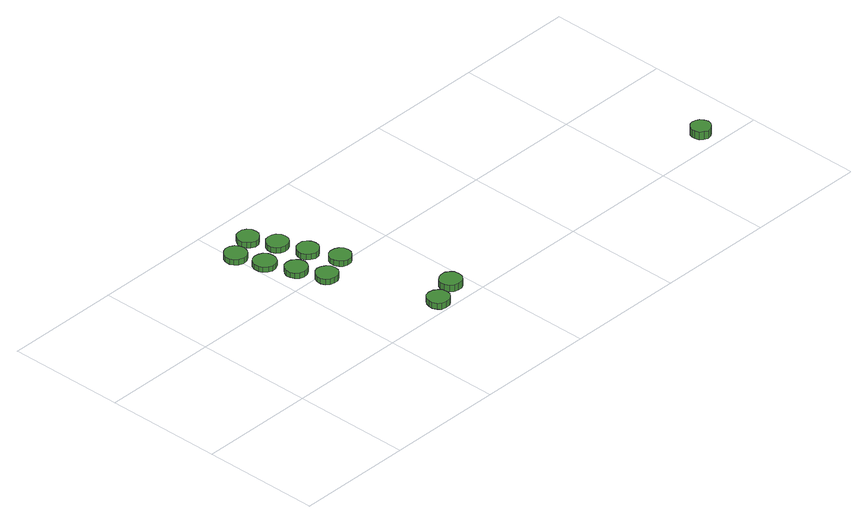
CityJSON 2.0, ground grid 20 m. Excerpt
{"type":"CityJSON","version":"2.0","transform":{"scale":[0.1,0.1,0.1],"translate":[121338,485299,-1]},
"CityObjects":{
"tree1":{"type":"SolitaryVegetationObject","attributes":{"function":"something"}},
"tree2":{"type":"SolitaryVegetationObject","attributes":{"function":"something"}},
"tree3":{"type":"SolitaryVegetationObject","attributes":{"function":"something"}},
"tree4":{"type":"SolitaryVegetationObject","attributes":{"function":"something"}},
"tree5":{"type":"SolitaryVegetationObject","attributes":{"function":"something"}},
"tree6":{"type":"SolitaryVegetationObject","attributes":{"function":"something"},"geometry":[{"type":"MultiSurface","lod":"1","boundaries":[[[0,1,2,3,4,5,6,7,8,9,10,11,12,13,14]],[[15,16,17,18,19,20,21,22,23,24,25,26,27,28,29]],[[0,29,28,1]],[[1,28,27,2]],[[2,27,26,3]],[[3,26,25,4]],[[4,25,24,5]],[[5,24,23,6]],[[6,23,22,7]],[[7,22,21,8]],[[8,21,20,9]],[[9,20,19,10]],[[10,19,18,11]],[[11,18,17,12]],[[12,17,16,13]],[[13,16,15,14]],[[14,15,29,0]]]}]},
"tree7":{"type":"SolitaryVegetationObject","attributes":{"function":"something"},"geometry":[{"type":"MultiSurface","lod":"1","boundaries":[[[30,31,32,33,34,35,36,37,38,39,40,41,42,43,44]],[[45,46,47,48,49,50,51,52,53,54,55,56,57,58,59]],[[30,59,58,31]],[[31,58,57,32]],[[32,57,56,33]],[[33,56,55,34]],[[34,55,54,35]],[[35,54,53,36]],[[36,53,52,37]],[[37,52,51,38]],[[38,51,50,39]],[[39,50,49,40]],[[40,49,48,41]],[[41,48,47,42]],[[42,47,46,43]],[[43,46,45,44]],[[44,45,59,30]]]}]},
"tree8":{"type":"SolitaryVegetationObject","attributes":{"function":"something"},"geometry":[{"type":"MultiSurface","lod":"1","boundaries":[[[60,61,62,63,64,65,66,67,68,69,70,71,72,73,74]],[[75,76,77,78,79,80,81,82,83,84,85,86,87,88,89]],[[60,89,88,61]],[[61,88,87,62]],[[62,87,86,63]],[[63,86,85,64]],[[64,85,84,65]],[[65,84,83,66]],[[66,83,82,67]],[[67,82,81,68]],[[68,81,80,69]],[[69,80,79,70]],[[70,79,78,71]],[[71,78,77,72]],[[72,77,76,73]],[[73,76,75,74]],[[74,75,89,60]]]}]},
"tree9":{"type":"SolitaryVegetationObject","attributes":{"function":"something"},"geometry":[{"type":"MultiSurface","lod":"1","boundaries":[[[90,91,92,93,94,95,96,97,98,99,100,101,102,103,104]],[[105,106,107,108,109,110,111,112,113,114,115,116,117,118,119]],[[90,119,118,91]],[[91,118,117,92]],[[92,117,116,93]],[[93,116,115,94]],[[94,115,114,95]],[[95,114,113,96]],[[96,113,112,97]],[[97,112,111,98]],[[98,111,110,99]],[[99,110,109,100]],[[100,109,108,101]],[[101,108,107,102]],[[102,107,106,103]],[[103,106,105,104]],[[104,105,119,90]]]}]},
"tree10":{"type":"SolitaryVegetationObject","attributes":{"function":"something"},"geometry":[{"type":"MultiSurface","lod":"1","boundaries":[[[120,121,122,123,124,125,126,127,128,129,130,131,132,133,134]],[[135,136,137,138,139,140,141,142,143,144,145,146,147,148,149]],[[120,149,148,121]],[[121,148,147,122]],[[122,147,146,123]],[[123,146,145,124]],[[124,145,144,125]],[[125,144,143,126]],[[126,143,142,127]],[[127,142,141,128]],[[128,141,140,129]],[[129,140,139,130]],[[130,139,138,131]],[[131,138,137,132]],[[132,137,136,133]],[[133,136,135,134]],[[134,135,149,120]]]}]},
"tree11":{"type":"SolitaryVegetationObject","attributes":{"function":"something"},"geometry":[{"type":"MultiSurface","lod":"1","boundaries":[[[150,151,152,153,154,155,156,157,158,159,160,161,162,163,164]],[[165,166,167,168,169,170,171,172,173,174,175,176,177,178,179]],[[150,179,178,151]],[[151,178,177,152]],[[152,177,176,153]],[[153,176,175,154]],[[154,175,174,155]],[[155,174,173,156]],[[156,173,172,157]],[[157,172,171,158]],[[158,171,170,159]],[[159,170,169,160]],[[160,169,168,161]],[[161,168,167,162]],[[162,167,166,163]],[[163,166,165,164]],[[164,165,179,150]]]}]},
"tree12":{"type":"SolitaryVegetationObject","attributes":{"function":"something"},"geometry":[{"type":"MultiSurface","lod":"1","boundaries":[[[180,181,182,183,184,185,186,187,188,189,190,191,192,193,194]],[[195,196,197,198,199,200,201,202,203,204,205,206,207,208,209]],[[180,209,208,181]],[[181,208,207,182]],[[182,207,206,183]],[[183,206,205,184]],[[184,205,204,185]],[[185,204,203,186]],[[186,203,202,187]],[[187,202,201,188]],[[188,201,200,189]],[[189,200,199,190]],[[190,199,198,191]],[[191,198,197,192]],[[192,197,196,193]],[[193,196,195,194]],[[194,195,209,180]]]}]},
"tree13":{"type":"SolitaryVegetationObject","attributes":{"function":"something"},"geometry":[{"type":"MultiSurface","lod":"1","boundaries":[[[210,211,212,213,214,215,216,217,218,219,220,221,222,223,224]],[[225,226,227,228,229,230,231,232,233,234,235,236,237,238,239]],[[210,239,238,211]],[[211,238,237,212]],[[212,237,236,213]],[[213,236,235,214]],[[214,235,234,215]],[[215,234,233,216]],[[216,233,232,217]],[[217,232,231,218]],[[218,231,230,219]],[[219,230,229,220]],[[220,229,228,221]],[[221,228,227,222]],[[222,227,226,223]],[[223,226,225,224]],[[224,225,239,210]]]}]},
"tree14":{"type":"SolitaryVegetationObject","attributes":{"function":"something"},"geometry":[{"type":"MultiSurface","lod":"1","boundaries":[[[240,241,242,243,244,245,246,247,248,249,250,251,252,253,254]],[[255,256,257,258,259,260,261,262,263,264,265,266,267,268,269]],[[240,269,268,241]],[[241,268,267,242]],[[242,267,266,243]],[[243,266,265,244]],[[244,265,264,245]],[[245,264,263,246]],[[246,263,262,247]],[[247,262,261,248]],[[248,261,260,249]],[[249,260,259,250]],[[250,259,258,251]],[[251,258,257,252]],[[252,257,256,253]],[[253,256,255,254]],[[254,255,269,240]]]}]},
"tree15":{"type":"SolitaryVegetationObject","attributes":{"function":"something"},"geometry":[{"type":"MultiSurface","lod":"1","boundaries":[[[270,271,272,273,274,275,276,277,278,279,280,281,282,283,284]],[[285,286,287,288,289,290,291,292,293,294,295,296,297,298,299]],[[270,299,298,271]],[[271,298,297,272]],[[272,297,296,273]],[[273,296,295,274]],[[274,295,294,275]],[[275,294,293,276]],[[276,293,292,277]],[[277,292,291,278]],[[278,291,290,279]],[[279,290,289,280]],[[280,289,288,281]],[[281,288,287,282]],[[282,287,286,283]],[[283,286,285,284]],[[284,285,299,270]]]}]},
"tree16":{"type":"SolitaryVegetationObject","attributes":{"function":"something"}},
"tree17":{"type":"SolitaryVegetationObject","attributes":{"function":"something"}},
"tree18":{"type":"SolitaryVegetationObject","attributes":{"function":"something"}},
"tree19":{"type":"SolitaryVegetationObject","attributes":{"function":"something"},"geometry":[{"type":"MultiSurface","lod":"1","boundaries":[[[300,301,302,303,304,305,306,307,308,309,310,311,312,313,314]],[[315,316,317,318,319,320,321,322,323,324,325,326,327,328,329]],[[300,329,328,301]],[[301,328,327,302]],[[302,327,326,303]],[[303,326,325,304]],[[304,325,324,305]],[[305,324,323,306]],[[306,323,322,307]],[[307,322,321,308]],[[308,321,320,309]],[[309,320,319,310]],[[310,319,318,311]],[[311,318,317,312]],[[312,317,316,313]],[[313,316,315,314]],[[314,315,329,300]]]}]},
"tree20":{"type":"SolitaryVegetationObject","attributes":{"function":"something"}}
},
"vertices":[
[221,325,14],[219,333,14],[215,339,14],[208,343,14],[200,344,14],[193,341,14],[187,336,14],[184,329,14],[184,321,14],[187,314,14],[193,309,14],[200,306,14],[208,307,14],[215,311,14],[219,317,14],[219,317,4],[215,311,4],[208,307,4],[200,306,4],[193,309,4],[187,314,4],[184,321,4],[184,329,4],[187,336,4],[193,341,4],[200,344,4],[208,343,4],[215,339,4],[219,333,4],[221,325,4],
[237,280,13],[236,288,13],[231,295,13],[224,298,13],[216,299,13],[209,297,13],[203,292,13],[200,284,13],[200,276,13],[203,269,13],[209,264,13],[216,261,13],[224,262,13],[231,266,13],[236,273,13],[236,273,4],[231,266,4],[224,262,4],[216,261,4],[209,264,4],[203,269,4],[200,276,4],[200,284,4],[203,292,4],[209,297,4],[216,299,4],[224,298,4],[231,295,4],[236,288,4],[237,280,4],
[257,233,14],[255,241,14],[251,247,14],[244,251,14],[236,252,14],[229,250,14],[223,244,14],[220,237,14],[220,230,14],[223,223,14],[229,217,14],[236,215,14],[244,216,14],[251,220,14],[255,226,14],[255,226,4],[251,220,4],[244,216,4],[236,215,4],[229,217,4],[223,223,4],[220,230,4],[220,237,4],[223,244,4],[229,250,4],[236,252,4],[244,251,4],[251,247,4],[255,241,4],[257,233,4],
[276,189,14],[275,196,14],[270,202,14],[263,206,14],[256,207,14],[249,205,14],[243,200,14],[240,193,14],[240,185,14],[243,178,14],[249,173,14],[256,171,14],[263,171,14],[270,175,14],[275,181,14],[275,181,4],[270,175,4],[263,171,4],[256,171,4],[249,173,4],[243,178,4],[240,185,4],[240,193,4],[243,200,4],[249,205,4],[256,207,4],[263,206,4],[270,202,4],[275,196,4],[276,189,4],
[343,21,15],[342,29,15],[337,35,15],[331,39,15],[323,40,15],[315,38,15],[310,32,15],[307,25,15],[307,18,15],[310,11,15],[315,5,15],[323,3,15],[331,4,15],[337,8,15],[342,14,15],[342,14,4],[337,8,4],[331,4,4],[323,3,4],[315,5,4],[310,11,4],[307,18,4],[307,25,4],[310,32,4],[315,38,4],[323,40,4],[331,39,4],[337,35,4],[342,29,4],[343,21,4],
[265,341,14],[264,349,14],[259,355,14],[253,359,14],[245,359,14],[238,357,14],[233,352,14],[229,345,14],[229,338,14],[233,331,14],[238,326,14],[245,323,14],[253,324,14],[259,328,14],[264,334,14],[264,334,4],[259,328,4],[253,324,4],[245,323,4],[238,326,4],[233,331,4],[229,338,4],[229,345,4],[233,352,4],[238,357,4],[245,359,4],[253,359,4],[259,355,4],[264,349,4],[265,341,4],
[286,300,14],[285,307,14],[280,314,14],[274,317,14],[266,318,14],[259,316,14],[253,311,14],[250,304,14],[250,296,14],[253,289,14],[259,284,14],[266,282,14],[274,283,14],[280,286,14],[285,293,14],[285,293,4],[280,286,4],[274,283,4],[266,282,4],[259,284,4],[253,289,4],[250,296,4],[250,304,4],[253,311,4],[259,316,4],[266,318,4],[274,317,4],[280,314,4],[285,307,4],[286,300,4],
[304,254,14],[303,262,14],[298,268,14],[292,272,14],[284,272,14],[277,270,14],[271,265,14],[268,258,14],[268,251,14],[271,244,14],[277,239,14],[284,236,14],[292,237,14],[298,241,14],[303,247,14],[303,247,4],[298,241,4],[292,237,4],[284,236,4],[277,239,4],[271,244,4],[268,251,4],[268,258,4],[271,265,4],[277,270,4],[284,272,4],[292,272,4],[298,268,4],[303,262,4],[304,254,4],
[324,206,14],[323,214,14],[318,220,14],[312,223,14],[304,224,14],[297,222,14],[292,217,14],[289,210,14],[289,203,14],[292,196,14],[297,191,14],[304,188,14],[312,189,14],[318,193,14],[323,199,14],[323,199,4],[318,193,4],[312,189,4],[304,188,4],[297,191,4],[292,196,4],[289,203,4],[289,210,4],[292,217,4],[297,222,4],[304,224,4],[312,223,4],[318,220,4],[323,214,4],[324,206,4],
[390,40,15],[389,48,15],[384,54,15],[378,58,15],[370,58,15],[363,56,15],[357,51,15],[354,44,15],[354,36,15],[357,29,15],[363,24,15],[370,22,15],[378,23,15],[384,26,15],[389,33,15],[389,33,3],[384,26,3],[378,23,3],[370,22,3],[363,24,3],[357,29,3],[354,36,3],[354,44,3],[357,51,3],[363,56,3],[370,58,3],[378,58,3],[384,54,3],[389,48,3],[390,40,3],
[938,35,17],[936,42,17],[932,48,17],[926,51,17],[919,52,17],[913,50,17],[907,45,17],[905,39,17],[905,32,17],[907,25,17],[913,21,17],[919,18,17],[926,19,17],[932,23,17],[936,28,17],[936,28,3],[932,23,3],[926,19,3],[919,18,3],[913,21,3],[907,25,3],[905,32,3],[905,39,3],[907,45,3],[913,50,3],[919,52,3],[926,51,3],[932,48,3],[936,42,3],[938,35,3]
]}
